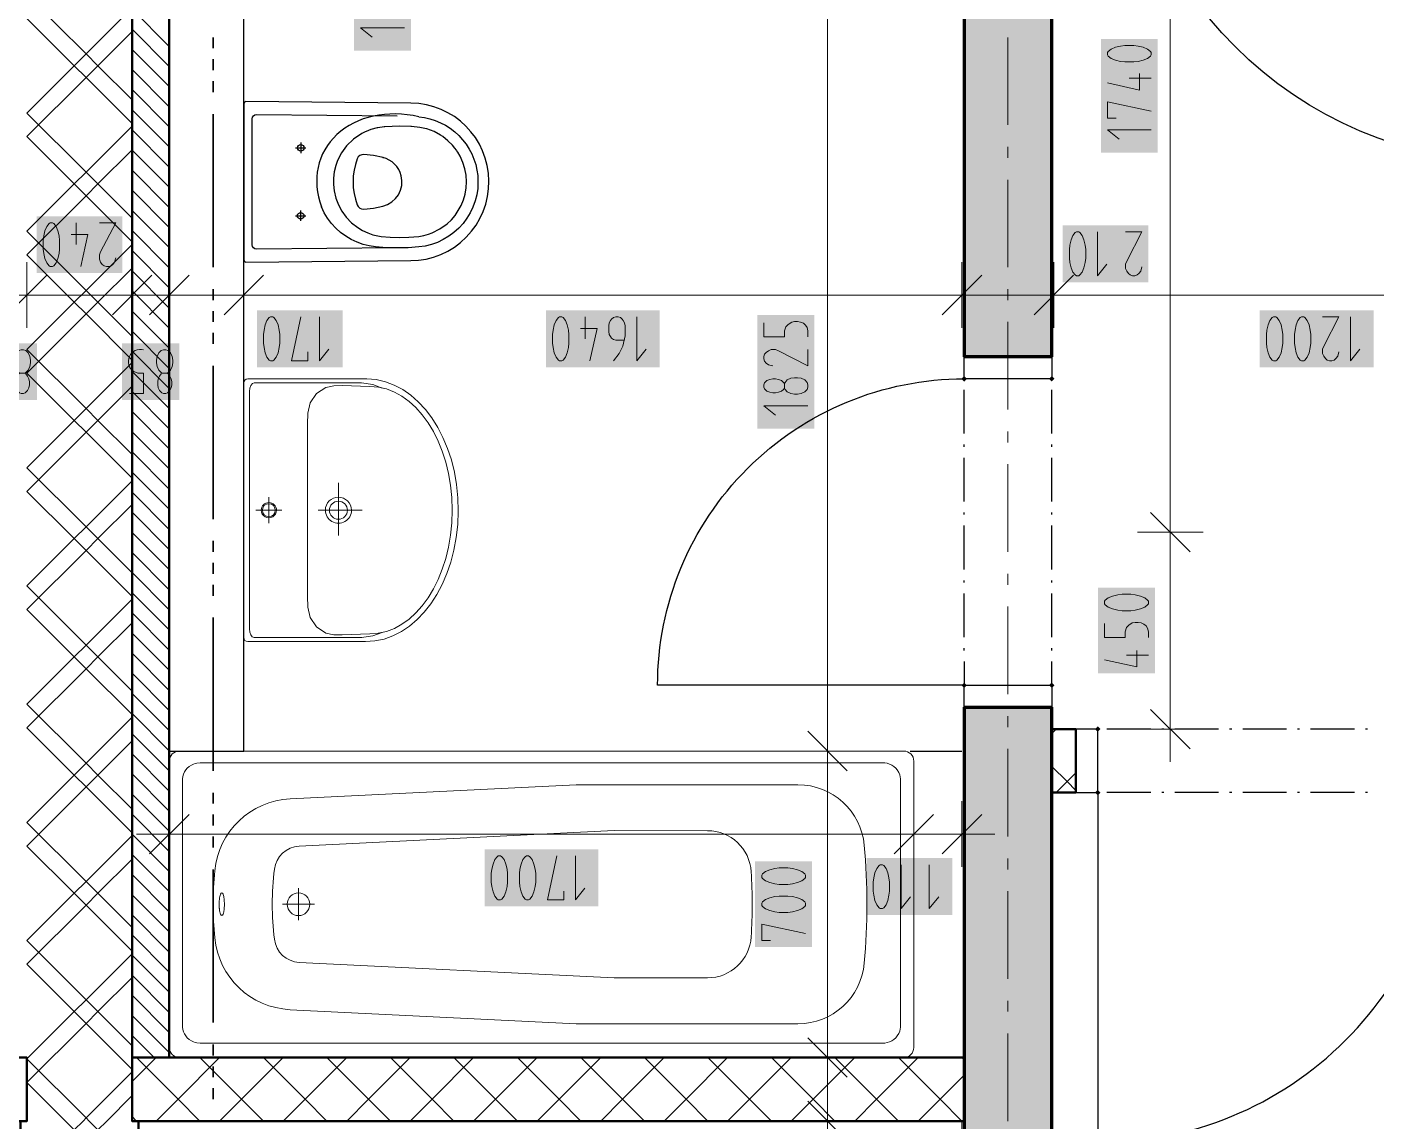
# Model space of a CAD drawing. Header units: millimetres. Extents: x 0 to 594, y 0 to 420.
# Drawn here: x 457.05 to 488.63, y 189.94 to 215.55 of the extents above; entities that cross this region are included whole.
import ezdxf

# ---------------------------------------------------------------- set-up
doc = ezdxf.new("R2010")
doc.units = ezdxf.units.MM
doc.header["$LTSCALE"] = 8
for name, color, linetype in [('PDF_Dvere', 7, 'Continuous'), ('PDF_Instalacni prizdivka do 1m', 7, 'Continuous'), ('PDF_Koty delkove', 7, 'Continuous'), ('PDF_Kuchyne', 7, 'Continuous'), ('PDF_Osy hlavni', 7, 'Continuous'), ('PDF_Pozarni useky', 7, 'Continuous'), ('PDF_Pricky sadrokarton', 7, 'Continuous'), ('PDF_Pricky zdene', 7, 'Continuous'), ('PDF_Sanita', 7, 'Continuous'), ('PDF_Steny akusticke', 7, 'Continuous'), ('PDF_Steny obvodove nosne', 7, 'Continuous')]:
    doc.layers.add(name, color=color, linetype=linetype)

msp = doc.modelspace()

# ---------------------------------------------------------------- hatches: boundary and pattern name
at = {"layer": 'PDF_Steny obvodove nosne', "true_color": 0xc0c0c0, "transparency": 33554559}
h = msp.add_hatch(color=9, dxfattribs=at)
h.paths.add_polyline_path([(478.986, 228.171), (478.986, 207.825), (481.036, 207.825), (481.036, 221.611), (481.035, 221.611), (481.035, 223.661), (481.036, 223.661), (481.036, 228.171)], flags=0)
h.paths.add_polyline_path([(478.986, 199.625), (478.986, 183.84), (481.036, 183.84), (481.036, 199.625)], flags=0)

# ---------------------------------------------------------------- linework, layer by layer
at = {"layer": 'PDF_Dvere', "lineweight": 25}
for points in [[(491.849, 221.611), (491.849, 212.386, -0.414213), (482.624, 221.611), (483.353, 221.611)], [(478.986, 200.699), (478.986, 200.138), (471.811, 200.138, -0.414214), (478.986, 207.313), (478.986, 207.31)], [(482.112, 197.626), (482.112, 189.426, 0.414214), (490.312, 197.626), (490.272, 197.626)]]:
    msp.add_lwpolyline(points, format="xyb", dxfattribs=at)
for points in [[(481.036, 207.825), (481.036, 207.313), (478.986, 207.313), (478.986, 207.825)], [(481.036, 200.138), (481.036, 199.625), (478.986, 199.625), (478.986, 200.138)], [(482.112, 199.113), (481.599, 199.113), (481.599, 197.626), (482.112, 197.626)]]:
    msp.add_lwpolyline(points, close=True, dxfattribs=at)
for points in [[(481.036, 207.31), (481.036, 207.313)], [(478.986, 206.029), (478.986, 207.054)], [(481.036, 206.029), (481.036, 207.054)], [(478.986, 205.721), (478.986, 205.773)], [(481.036, 205.721), (481.036, 205.773)], [(478.986, 204.44), (478.986, 205.465)], [(481.036, 204.44), (481.036, 205.465)], [(478.986, 204.133), (478.986, 204.184)], [(481.036, 204.133), (481.036, 204.184)], [(478.986, 202.851), (478.986, 203.876)], [(481.036, 202.851), (481.036, 203.876)], [(478.986, 202.544), (478.986, 202.595)], [(481.036, 202.544), (481.036, 202.595)], [(478.986, 201.263), (478.986, 202.288)], [(481.036, 201.263), (481.036, 202.288)], [(478.986, 200.955), (478.986, 201.006)], [(481.036, 200.955), (481.036, 201.006)], [(481.036, 200.138), (481.036, 200.699)], [(483.353, 199.113), (482.328, 199.113)], [(483.661, 199.113), (483.61, 199.113)], [(484.942, 199.113), (483.917, 199.113)], [(485.25, 199.113), (485.198, 199.113)], [(486.531, 199.113), (485.506, 199.113)], [(486.838, 199.113), (486.787, 199.113)], [(488.12, 199.113), (487.095, 199.113)], [(488.427, 199.113), (488.376, 199.113)], [(483.353, 197.626), (482.328, 197.626)], [(483.661, 197.626), (483.61, 197.626)], [(484.942, 197.626), (483.917, 197.626)], [(485.25, 197.626), (485.198, 197.626)], [(486.531, 197.626), (485.506, 197.626)], [(486.838, 197.626), (486.787, 197.626)], [(488.12, 197.626), (487.095, 197.626)], [(488.427, 197.626), (488.376, 197.626)]]:
    msp.add_lwpolyline(points, dxfattribs=at)
at = {"layer": 'PDF_Dvere', "lineweight": 25, "transparency": 33554559}
for points in [[(478.986, 207.249), (478.922, 207.313), (479.05, 207.313), (478.986, 207.377)], [(481.036, 207.249), (480.972, 207.313), (481.1, 207.313), (481.036, 207.377)], [(478.986, 200.074), (478.922, 200.138), (479.05, 200.138), (478.986, 200.202)], [(481.036, 200.074), (480.972, 200.138), (481.1, 200.138), (481.036, 200.202)], [(482.176, 199.113), (482.112, 199.049), (482.112, 199.177), (482.048, 199.113)], [(482.176, 197.626), (482.112, 197.562), (482.112, 197.69), (482.048, 197.626)]]:
    msp.add_solid(points, dxfattribs=at)
at = {"layer": 'PDF_Instalacni prizdivka do 1m', "lineweight": 25}
msp.add_lwpolyline([(460.383, 217.306), (460.383, 198.6), (462.125, 198.6), (462.125, 217.306)], close=True, dxfattribs=at)
msp.add_lwpolyline([(477.725, 198.6), (478.935, 198.6)], dxfattribs=at)
at = {"layer": 'PDF_Koty delkove', "lineweight": 18}
for points in [[(475.786, 138.074), (475.786, 141.969), (475.786, 142.597), (475.786, 156.704), (475.786, 175.381), (475.786, 181.641), (475.786, 183.789), (475.786, 189.939), (475.786, 191.425), (475.786, 192.307), (475.786, 198.6), (475.786, 201.344), (475.786, 206.167), (475.786, 211.601), (475.786, 216.087), (475.786, 217.306), (475.786, 224.02), (475.786, 225.557), (475.786, 228.325), (475.786, 236.012)], [(483.811, 199.113), (483.811, 203.725), (483.811, 221.56)], [(465.885, 215.531), (464.86, 215.531), (465.133, 215.313)], [(483.091, 214.456), (483.091, 214.073), (482.34, 214.238)], [(483.365, 214.347), (482.852, 214.347)], [(482.544, 213.416), (482.34, 213.416), (482.34, 213.799), (483.365, 213.581)], [(483.365, 213.142), (482.34, 213.142), (482.612, 212.924)], [(458.199, 210.965), (458.199, 210.453)], [(458.747, 210.965), (459.13, 210.965), (458.774, 210.282), (458.747, 210.213), (458.747, 210.111), (458.774, 210.043), (458.815, 209.992), (458.856, 209.957), (458.911, 209.94), (458.965, 209.94), (459.02, 209.957), (459.061, 209.992), (459.102, 210.043), (459.13, 210.144)], [(458.089, 210.692), (458.473, 210.692), (458.308, 209.94)], [(482.106, 210.751), (482.106, 209.726), (482.324, 209.999)], [(482.763, 210.751), (483.147, 210.751), (482.79, 210.068), (482.763, 209.999), (482.763, 209.896), (482.79, 209.829), (482.831, 209.777), (482.872, 209.743), (482.927, 209.726), (482.981, 209.726), (483.037, 209.743), (483.078, 209.777), (483.119, 209.829)], [(457.051, 210.043), (457.051, 209.274), (457.051, 208.505)], [(459.511, 210.043), (459.511, 209.274), (459.511, 208.505)], [(460.383, 210.043), (460.383, 209.274), (460.383, 208.505)], [(462.125, 210.043), (462.125, 209.274), (462.125, 208.505)], [(478.935, 210.043), (478.935, 209.274), (478.935, 208.505)], [(481.087, 210.043), (481.087, 209.274), (481.087, 208.505)], [(457.513, 209.735), (456.59, 208.813)], [(459.973, 209.735), (459.05, 208.813)], [(460.844, 209.735), (459.921, 208.813)], [(462.586, 209.735), (461.664, 208.813)], [(479.396, 209.735), (478.474, 208.813)], [(481.549, 209.735), (480.626, 208.813)], [(483.119, 209.829), (483.147, 209.93)], [(414.361, 209.274), (416.513, 209.274), (436.5, 209.274), (437.628, 209.274), (446.801, 209.274), (454.437, 209.274), (456.179, 209.274), (457.051, 209.274), (459.511, 209.274), (460.383, 209.274), (462.125, 209.274), (478.935, 209.274), (481.087, 209.274), (493.387, 209.274), (496.155, 209.274), (515.066, 209.274), (516.193, 209.274), (522.307, 209.274), (528.074, 209.274), (544.227, 209.274), (545.764, 209.274), (549.377, 209.274), (549.557, 209.274), (550.326, 209.274)], [(462.832, 208.744), (462.805, 208.762), (462.75, 208.762), (462.722, 208.744), (462.668, 208.676), (462.627, 208.573), (462.6, 208.453), (462.586, 208.351)], [(462.586, 208.351), (462.586, 208.146), (462.6, 208.044), (462.627, 207.924), (462.668, 207.822), (462.722, 207.753), (462.75, 207.737), (462.805, 207.737), (462.832, 207.753), (462.887, 207.822), (462.928, 207.924), (462.956, 208.044), (462.97, 208.146), (462.97, 208.351), (462.956, 208.453), (462.928, 208.573), (462.887, 208.676), (462.832, 208.744)], [(463.627, 207.941), (463.627, 207.737), (463.243, 207.737), (463.462, 208.762)], [(463.9, 208.762), (463.9, 207.737), (464.119, 208.009)], [(470.119, 208.762), (470.119, 208.249)], [(471.022, 208.214), (470.831, 208.214), (470.776, 208.232), (470.735, 208.266), (470.708, 208.3), (470.681, 208.351), (470.667, 208.419), (470.667, 208.556), (470.681, 208.624), (470.708, 208.676), (470.735, 208.709), (470.776, 208.744), (470.831, 208.762), (470.885, 208.762), (470.94, 208.744), (470.981, 208.709), (471.008, 208.676), (471.036, 208.624), (471.05, 208.556), (471.05, 208.317), (470.995, 208.078), (470.913, 207.907)], [(471.324, 208.762), (471.324, 207.737), (471.542, 208.009)], [(487.059, 207.924), (487.087, 208.044), (487.1, 208.146), (487.1, 208.351), (487.087, 208.453), (487.059, 208.573), (487.018, 208.676), (486.963, 208.744), (486.935, 208.762), (486.881, 208.762), (486.853, 208.744), (486.799, 208.676), (486.758, 208.573), (486.731, 208.453), (486.717, 208.351)], [(487.374, 208.762), (487.758, 208.762), (487.401, 208.078), (487.374, 208.009), (487.374, 207.907), (487.401, 207.839), (487.442, 207.788), (487.483, 207.753), (487.538, 207.737), (487.592, 207.737), (487.647, 207.753), (487.689, 207.788), (487.73, 207.839), (487.758, 207.941)], [(488.031, 208.762), (488.031, 207.737), (488.249, 208.009)], [(470.01, 208.488), (470.393, 208.488), (470.228, 207.737)], [(474.301, 208.626), (474.301, 208.298), (474.779, 208.298), (474.779, 208.435), (474.814, 208.53), (474.865, 208.585), (474.95, 208.639), (475.018, 208.653), (475.086, 208.653), (475.155, 208.639), (475.223, 208.612), (475.274, 208.571), (475.309, 208.517), (475.326, 208.435), (475.326, 208.298)], [(486.717, 208.351), (486.717, 208.146), (486.731, 208.044), (486.758, 207.924), (486.799, 207.822), (486.853, 207.753), (486.881, 207.737), (486.935, 207.737), (486.963, 207.753), (487.018, 207.822), (487.059, 207.924)], [(470.913, 207.907), (470.776, 207.737)], [(475.326, 207.996), (475.326, 207.613), (474.642, 207.969), (474.574, 207.996), (474.471, 207.996), (474.404, 207.969), (474.352, 207.928), (474.317, 207.887), (474.301, 207.832)], [(474.301, 207.832), (474.301, 207.778), (474.317, 207.723), (474.352, 207.682), (474.404, 207.64), (474.505, 207.613)], [(456.998, 207.446), (457.025, 207.428), (457.067, 207.377), (457.094, 207.309), (457.108, 207.241), (457.108, 207.172), (457.094, 207.104), (457.067, 207.036), (457.012, 206.984), (456.97, 206.968), (456.916, 206.968), (456.875, 206.984), (456.82, 207.036), (456.793, 207.104), (456.779, 207.172), (456.779, 207.241), (456.793, 207.309), (456.82, 207.377), (456.861, 207.428), (456.888, 207.446)], [(460.33, 207.446), (460.357, 207.428), (460.398, 207.377), (460.425, 207.309), (460.439, 207.241), (460.439, 207.172), (460.425, 207.104), (460.398, 207.036), (460.343, 206.984), (460.302, 206.968), (460.248, 206.968), (460.207, 206.984), (460.152, 207.036), (460.125, 207.104), (460.111, 207.172), (460.111, 207.241), (460.125, 207.309), (460.152, 207.377), (460.193, 207.428), (460.22, 207.446)], [(474.779, 207.093), (474.761, 207.066), (474.71, 207.024), (474.642, 206.997), (474.574, 206.983), (474.505, 206.983), (474.437, 206.997), (474.369, 207.024), (474.317, 207.08), (474.301, 207.121), (474.301, 207.175), (474.317, 207.216), (474.369, 207.271), (474.437, 207.298), (474.505, 207.312), (474.574, 207.312), (474.642, 207.298), (474.71, 207.271), (474.761, 207.23), (474.779, 207.203)], [(475.326, 206.682), (474.301, 206.682), (474.574, 206.464)], [(484.272, 203.264), (483.35, 204.186)], [(484.58, 203.725), (483.811, 203.725), (483.042, 203.725)], [(482.887, 202.268), (482.682, 202.268), (482.581, 202.254), (482.461, 202.227), (482.358, 202.186), (482.29, 202.131), (482.273, 202.104), (482.273, 202.049), (482.29, 202.021), (482.358, 201.967), (482.461, 201.926), (482.581, 201.898), (482.682, 201.884), (482.887, 201.884), (482.99, 201.898), (483.11, 201.926), (483.212, 201.967), (483.281, 202.021), (483.298, 202.049), (483.298, 202.104), (483.281, 202.131), (483.212, 202.186), (483.11, 202.227)], [(483.11, 202.227), (482.99, 202.254), (482.887, 202.268)], [(482.273, 201.584), (482.273, 201.255), (482.751, 201.255), (482.751, 201.392), (482.786, 201.488), (482.837, 201.543), (482.922, 201.597), (482.99, 201.611), (483.059, 201.611), (483.127, 201.597), (483.195, 201.57), (483.246, 201.529), (483.281, 201.474), (483.298, 201.392), (483.298, 201.255)], [(483.025, 200.954), (483.025, 200.57), (482.273, 200.735)], [(483.298, 200.845), (482.786, 200.845)], [(484.272, 198.651), (483.35, 199.574)], [(476.247, 198.139), (475.324, 199.061)], [(484.58, 199.113), (483.811, 199.113), (483.042, 199.113)], [(483.811, 199.113), (483.811, 198.344)], [(476.554, 198.6), (475.786, 198.6), (475.017, 198.6)], [(460.383, 197.424), (460.383, 196.656), (460.383, 195.887)], [(477.807, 197.424), (477.807, 196.656), (477.807, 195.887)], [(478.935, 197.424), (478.935, 196.656), (478.935, 195.887)], [(460.844, 197.117), (459.921, 196.194)], [(478.269, 197.117), (477.346, 196.194)], [(479.396, 197.117), (478.474, 196.194)], [(460.383, 196.656), (459.614, 196.656)], [(478.935, 196.656), (477.807, 196.656), (477.295, 196.656), (460.383, 196.656)], [(478.935, 196.656), (479.704, 196.656)], [(468.739, 195.118), (468.793, 195.118), (468.821, 195.134), (468.875, 195.203), (468.916, 195.306), (468.944, 195.426), (468.958, 195.527), (468.958, 195.732), (468.944, 195.835), (468.916, 195.954), (468.875, 196.057), (468.821, 196.126), (468.793, 196.143), (468.739, 196.143), (468.711, 196.126), (468.657, 196.057), (468.616, 195.954), (468.589, 195.835), (468.575, 195.732)], [(469.615, 195.322), (469.615, 195.118), (469.232, 195.118), (469.45, 196.143)], [(469.889, 196.143), (469.889, 195.118), (470.107, 195.391)], [(474.862, 195.862), (474.657, 195.862), (474.556, 195.848), (474.436, 195.821), (474.333, 195.78), (474.264, 195.725), (474.248, 195.697), (474.248, 195.643), (474.264, 195.615), (474.333, 195.561), (474.436, 195.52), (474.556, 195.492), (474.657, 195.478), (474.862, 195.478), (474.965, 195.492), (475.084, 195.52), (475.187, 195.561), (475.256, 195.615), (475.273, 195.643), (475.273, 195.697), (475.256, 195.725), (475.187, 195.78), (475.084, 195.821), (474.965, 195.848)], [(474.965, 195.848), (474.862, 195.862)], [(477.514, 195.939), (477.514, 194.914), (477.733, 195.187)], [(478.171, 195.939), (478.171, 194.914), (478.39, 195.187)], [(468.575, 195.732), (468.575, 195.527), (468.589, 195.426), (468.616, 195.306), (468.657, 195.203), (468.711, 195.134), (468.739, 195.118)], [(474.452, 194.164), (474.248, 194.164), (474.248, 194.548), (475.273, 194.329)], [(476.247, 190.964), (475.324, 191.886)], [(476.554, 191.425), (475.786, 191.425), (475.017, 191.425)], [(476.247, 189.478), (475.324, 190.4)], [(476.554, 189.939), (475.786, 189.939), (475.017, 189.939)]]:
    msp.add_lwpolyline(points, dxfattribs=at)
for points in [[(482.954, 215.113), (482.749, 215.113), (482.647, 215.099), (482.527, 215.072), (482.425, 215.031), (482.356, 214.977), (482.34, 214.949), (482.34, 214.895), (482.356, 214.867), (482.425, 214.813), (482.527, 214.772), (482.647, 214.744), (482.749, 214.73), (482.954, 214.73), (483.056, 214.744), (483.176, 214.772), (483.279, 214.813), (483.347, 214.867), (483.365, 214.895), (483.365, 214.949), (483.347, 214.977), (483.279, 215.031), (483.176, 215.072), (483.056, 215.099)], [(457.432, 210.554), (457.432, 210.349), (457.446, 210.248), (457.473, 210.128), (457.515, 210.026), (457.569, 209.957), (457.597, 209.94), (457.651, 209.94), (457.679, 209.957), (457.733, 210.026), (457.774, 210.128), (457.802, 210.248), (457.816, 210.349), (457.816, 210.554), (457.802, 210.657), (457.774, 210.777), (457.733, 210.879), (457.679, 210.948), (457.651, 210.965), (457.597, 210.965), (457.569, 210.948), (457.515, 210.879), (457.473, 210.777), (457.446, 210.657)], [(481.449, 210.34), (481.449, 210.135), (481.463, 210.034), (481.49, 209.914), (481.531, 209.811), (481.585, 209.743), (481.613, 209.726), (481.667, 209.726), (481.695, 209.743), (481.75, 209.811), (481.791, 209.914), (481.819, 210.034), (481.832, 210.135), (481.832, 210.34), (481.819, 210.443), (481.791, 210.563), (481.75, 210.665), (481.695, 210.734), (481.667, 210.751), (481.613, 210.751), (481.585, 210.734), (481.531, 210.665), (481.49, 210.563), (481.463, 210.443)], [(469.353, 208.351), (469.353, 208.146), (469.367, 208.044), (469.394, 207.924), (469.435, 207.822), (469.489, 207.753), (469.517, 207.737), (469.571, 207.737), (469.599, 207.753), (469.653, 207.822), (469.694, 207.924), (469.722, 208.044), (469.736, 208.146), (469.736, 208.351), (469.722, 208.453), (469.694, 208.573), (469.653, 208.676), (469.599, 208.744), (469.571, 208.762), (469.517, 208.762), (469.489, 208.744), (469.435, 208.676), (469.394, 208.573), (469.367, 208.453)], [(486.06, 208.351), (486.06, 208.146), (486.074, 208.044), (486.101, 207.924), (486.142, 207.822), (486.196, 207.753), (486.224, 207.737), (486.278, 207.737), (486.306, 207.753), (486.36, 207.822), (486.402, 207.924), (486.429, 208.044), (486.443, 208.146), (486.443, 208.351), (486.429, 208.453), (486.402, 208.573), (486.36, 208.676), (486.306, 208.744), (486.278, 208.762), (486.224, 208.762), (486.196, 208.744), (486.142, 208.676), (486.101, 208.573), (486.074, 208.453)], [(456.752, 207.753), (456.752, 207.684), (456.766, 207.599), (456.806, 207.514), (456.861, 207.463), (456.888, 207.446), (456.998, 207.446), (457.025, 207.463), (457.081, 207.514), (457.122, 207.599), (457.136, 207.684), (457.136, 207.753), (457.122, 207.838), (457.081, 207.924), (457.025, 207.976), (456.97, 207.993), (456.916, 207.993), (456.861, 207.976), (456.806, 207.924), (456.766, 207.838)], [(460.084, 207.753), (460.084, 207.684), (460.098, 207.599), (460.138, 207.514), (460.193, 207.463), (460.22, 207.446), (460.33, 207.446), (460.357, 207.463), (460.412, 207.514), (460.453, 207.599), (460.467, 207.684), (460.467, 207.753), (460.453, 207.838), (460.412, 207.924), (460.357, 207.976), (460.302, 207.993), (460.248, 207.993), (460.193, 207.976), (460.138, 207.924), (460.098, 207.838)], [(475.086, 207.339), (475.018, 207.339), (474.932, 207.325), (474.847, 207.285), (474.796, 207.23), (474.779, 207.203), (474.779, 207.093), (474.796, 207.066), (474.847, 207.011), (474.932, 206.969), (475.018, 206.955), (475.086, 206.955), (475.171, 206.969), (475.257, 207.011), (475.309, 207.066), (475.326, 207.121), (475.326, 207.175), (475.309, 207.23), (475.257, 207.285), (475.171, 207.325)], [(467.918, 195.732), (467.918, 195.527), (467.932, 195.426), (467.959, 195.306), (468, 195.203), (468.054, 195.134), (468.082, 195.118), (468.136, 195.118), (468.164, 195.134), (468.218, 195.203), (468.259, 195.306), (468.287, 195.426), (468.301, 195.527), (468.301, 195.732), (468.287, 195.835), (468.259, 195.954), (468.218, 196.057), (468.164, 196.126), (468.136, 196.143), (468.082, 196.143), (468.054, 196.126), (468, 196.057), (467.959, 195.954), (467.932, 195.835)], [(476.857, 195.528), (476.857, 195.323), (476.871, 195.222), (476.898, 195.102), (476.939, 194.999), (476.994, 194.931), (477.021, 194.914), (477.076, 194.914), (477.104, 194.931), (477.158, 194.999), (477.199, 195.102), (477.227, 195.222), (477.241, 195.323), (477.241, 195.528), (477.227, 195.631), (477.199, 195.751), (477.158, 195.853), (477.104, 195.922), (477.076, 195.939), (477.021, 195.939), (476.994, 195.922), (476.939, 195.853), (476.898, 195.751), (476.871, 195.631)], [(474.862, 195.205), (474.657, 195.205), (474.556, 195.191), (474.436, 195.164), (474.333, 195.122), (474.264, 195.068), (474.248, 195.04), (474.248, 194.986), (474.264, 194.958), (474.333, 194.904), (474.436, 194.863), (474.556, 194.835), (474.657, 194.821), (474.862, 194.821), (474.965, 194.835), (475.084, 194.863), (475.187, 194.904), (475.256, 194.958), (475.273, 194.986), (475.273, 195.04), (475.256, 195.068), (475.187, 195.122), (475.084, 195.164), (474.965, 195.191)]]:
    msp.add_lwpolyline(points, close=True, dxfattribs=at)
msp.add_lwpolyline([(459.454, 206.968), (459.782, 206.968), (459.782, 207.446), (459.645, 207.446), (459.55, 207.48, -0.843837), (459.782, 207.993)], format="xyb", dxfattribs=at)
at = {"layer": 'PDF_Koty delkove', "color": 7, "lineweight": 18, "true_color": 0xffffff, "transparency": 33554559}
for points in [[(466.039, 214.994), (466.039, 216.999), (464.706, 214.994), (464.706, 216.999)], [(483.518, 212.605), (483.518, 215.267), (482.186, 212.605), (482.186, 215.267)], [(459.284, 211.119), (457.279, 211.119), (459.284, 209.787), (457.279, 209.787)], [(483.3, 210.905), (481.295, 210.905), (483.3, 209.572), (481.295, 209.572)], [(464.437, 208.915), (462.433, 208.915), (464.437, 207.583), (462.433, 207.583)], [(471.861, 208.915), (469.199, 208.915), (471.861, 207.583), (469.199, 207.583)], [(475.48, 206.145), (475.48, 208.807), (474.147, 206.145), (474.147, 208.807)], [(488.568, 208.915), (485.906, 208.915), (488.568, 207.583), (485.906, 207.583)], [(457.289, 208.147), (455.941, 208.147), (457.289, 206.814), (455.941, 206.814)], [(460.621, 208.147), (459.273, 208.147), (460.621, 206.814), (459.273, 206.814)], [(483.452, 200.416), (483.452, 202.421), (482.12, 200.416), (482.12, 202.421)], [(470.426, 196.297), (467.764, 196.297), (470.426, 194.964), (467.764, 194.964)], [(478.709, 196.093), (476.704, 196.093), (478.709, 194.76), (476.704, 194.76)], [(475.427, 194.01), (475.427, 196.015), (474.094, 194.01), (474.094, 196.015)]]:
    msp.add_solid(points, dxfattribs=at)
at = {"layer": 'PDF_Kuchyne', "lineweight": 13}
msp.add_lwpolyline([(459.665, 189.939), (459.665, 183.789), (459.665, 171.489), (465.815, 171.489), (465.815, 183.789), (478.935, 183.789), (478.935, 189.939)], close=True, dxfattribs=at)
at = {"layer": 'PDF_Osy hlavni', "lineweight": 18}
for points in [[(480.011, 213.255), (480.011, 215.305)], [(480.011, 212.486), (480.011, 212.743)], [(480.011, 209.924), (480.011, 211.974)], [(480.011, 209.155), (480.011, 209.411)], [(480.011, 206.593), (480.011, 208.643)], [(480.011, 205.824), (480.011, 206.08)], [(480.011, 203.261), (480.011, 205.311)], [(480.011, 202.493), (480.011, 202.749)], [(480.011, 199.93), (480.011, 201.98)], [(480.011, 199.161), (480.011, 199.418)], [(480.011, 196.599), (480.011, 198.649)], [(480.011, 195.83), (480.011, 196.087)], [(480.011, 193.268), (480.011, 195.318)], [(480.011, 192.499), (480.011, 192.755)], [(480.011, 189.937), (480.011, 191.987)]]:
    msp.add_lwpolyline(points, dxfattribs=at)
at = {"layer": 'PDF_Pozarni useky', "lineweight": 35}
for points in [[(461.408, 215.049), (461.408, 215.305)], [(461.408, 214.536), (461.408, 214.793)], [(461.408, 214.024), (461.408, 214.28)], [(461.408, 209.924), (461.408, 213.511)], [(461.408, 209.155), (461.408, 209.411)], [(461.408, 208.643), (461.408, 208.899)], [(461.408, 208.13), (461.408, 208.386)], [(461.408, 204.03), (461.408, 207.618)], [(461.408, 203.261), (461.408, 203.518)], [(461.408, 202.749), (461.408, 203.005)], [(461.408, 202.236), (461.408, 202.493)], [(461.408, 198.137), (461.408, 201.724)], [(461.408, 197.368), (461.408, 197.624)], [(461.408, 196.855), (461.408, 197.112)], [(461.408, 196.343), (461.408, 196.599)], [(461.408, 192.243), (461.408, 195.83)], [(461.408, 191.474), (461.408, 191.73)], [(461.408, 190.962), (461.408, 191.218)], [(461.408, 190.449), (461.408, 190.705)]]:
    msp.add_lwpolyline(points, dxfattribs=at)
at = {"layer": 'PDF_Pricky sadrokarton', "lineweight": 50}
msp.add_lwpolyline([(459.511, 217.306), (459.511, 191.425), (460.383, 191.425), (460.383, 198.6), (460.383, 217.306)], close=True, dxfattribs=at)
at = {"layer": 'PDF_Pricky sadrokarton', "lineweight": 9}
for points in [[(460.383, 215.095), (459.511, 215.966)], [(460.383, 214.624), (459.511, 215.495)], [(460.383, 214.153), (459.511, 215.024)], [(460.383, 215.095), (460.383, 215.095)], [(460.383, 213.681), (459.511, 214.553)], [(460.383, 213.21), (459.511, 214.082)], [(460.383, 212.739), (459.511, 213.61)], [(460.383, 212.268), (459.511, 213.139)], [(460.383, 211.797), (459.511, 212.668)], [(460.383, 211.326), (459.511, 212.197)], [(460.383, 210.855), (459.511, 211.726)], [(460.383, 211.797), (460.383, 211.797)], [(460.383, 210.384), (459.511, 211.255)], [(460.383, 209.913), (459.511, 210.784)], [(460.383, 209.442), (459.511, 210.313)], [(460.383, 208.97), (459.511, 209.842)], [(460.383, 208.499), (459.511, 209.371)], [(460.383, 208.028), (459.511, 208.899)], [(460.383, 207.557), (459.511, 208.428)], [(460.383, 207.086), (459.511, 207.957)], [(460.383, 206.615), (459.511, 207.486)], [(460.383, 206.144), (459.511, 207.015)], [(460.383, 205.673), (459.511, 206.544)], [(460.383, 205.202), (459.511, 206.073)], [(460.383, 204.73), (459.511, 205.602)], [(460.383, 204.259), (459.511, 205.131)], [(460.383, 203.788), (459.511, 204.659)], [(460.383, 203.317), (459.511, 204.188)], [(460.383, 202.846), (459.511, 203.717)], [(460.383, 202.375), (459.511, 203.246)], [(460.383, 201.904), (459.511, 202.775)], [(460.383, 201.433), (459.511, 202.304)], [(460.383, 200.962), (459.511, 201.833)], [(460.383, 200.491), (459.511, 201.362)], [(460.383, 200.019), (459.511, 200.891)], [(460.383, 199.548), (459.511, 200.42)], [(460.383, 199.077), (459.511, 199.948)], [(460.383, 198.606), (459.511, 199.477)], [(460.383, 198.135), (459.511, 199.006)], [(460.383, 197.664), (459.511, 198.535)], [(460.383, 197.193), (459.511, 198.064)], [(460.383, 196.722), (459.511, 197.593)], [(460.383, 196.251), (459.511, 197.122)], [(460.383, 195.779), (459.511, 196.651)], [(460.383, 195.308), (459.511, 196.18)], [(460.383, 194.837), (459.511, 195.708)], [(460.383, 194.366), (459.511, 195.237)], [(460.383, 193.895), (459.511, 194.766)], [(460.383, 193.424), (459.511, 194.295)], [(460.383, 192.953), (459.511, 193.824)], [(460.383, 192.482), (459.511, 193.353)], [(459.511, 193.353), (459.511, 193.353)], [(460.383, 192.011), (459.511, 192.882)], [(460.383, 191.54), (459.511, 192.411)], [(460.026, 191.425), (459.511, 191.94)], [(459.555, 191.425), (459.511, 191.469)]]:
    msp.add_lwpolyline(points, dxfattribs=at)
at = {"layer": 'PDF_Pricky zdene', "lineweight": 9}
for points in [[(481.139, 199.113), (481.036, 199.01)], [(481.599, 197.678), (481.395, 197.883), (481.036, 198.241)], [(481.599, 198.087), (481.395, 197.883), (481.139, 197.626)], [(460.075, 191.425), (459.511, 190.861)], [(461.1, 189.939), (460.588, 190.451), (459.614, 191.425)], [(461.561, 191.425), (460.588, 190.451), (460.075, 189.939)], [(462.586, 189.939), (462.074, 190.451), (461.1, 191.425)], [(463.048, 191.425), (462.074, 190.451), (461.561, 189.939)], [(464.073, 189.939), (463.56, 190.451), (462.586, 191.425)], [(464.534, 191.425), (463.56, 190.451), (463.048, 189.939)], [(465.559, 189.939), (465.046, 190.451), (464.073, 191.425)], [(466.02, 191.425), (465.046, 190.451), (464.534, 189.939)], [(467.045, 189.939), (466.533, 190.451), (465.559, 191.425)], [(467.506, 191.425), (466.533, 190.451), (466.02, 189.939)], [(468.531, 189.939), (468.019, 190.451), (467.045, 191.425)], [(468.993, 191.425), (468.019, 190.451), (467.506, 189.939)], [(470.018, 189.939), (469.505, 190.451), (468.531, 191.425)], [(470.479, 191.425), (469.505, 190.451), (468.993, 189.939)], [(471.504, 189.939), (470.991, 190.451), (470.018, 191.425)], [(471.965, 191.425), (470.991, 190.451), (470.479, 189.939)], [(472.99, 189.939), (472.478, 190.451), (471.504, 191.425)], [(473.451, 191.425), (472.478, 190.451), (471.965, 189.939)], [(474.476, 189.939), (473.964, 190.451), (472.99, 191.425)], [(474.937, 191.425), (473.964, 190.451), (473.451, 189.939)], [(475.962, 189.939), (475.45, 190.451), (474.476, 191.425)], [(476.424, 191.425), (475.45, 190.451), (474.937, 189.939)], [(477.449, 189.939), (476.936, 190.451), (475.962, 191.425)], [(477.91, 191.425), (476.936, 190.451), (476.424, 189.939)], [(478.935, 189.939), (478.422, 190.451), (477.449, 191.425)], [(478.986, 191.374), (478.935, 191.425)], [(478.986, 191.015), (478.422, 190.451), (477.91, 189.939)], [(459.614, 189.939), (459.511, 190.041)]]:
    msp.add_lwpolyline(points, dxfattribs=at)
at = {"layer": 'PDF_Pricky zdene', "lineweight": 50}
for points in [[(481.599, 199.113), (481.087, 199.113), (481.036, 199.113), (481.036, 197.626), (481.087, 197.626), (481.599, 197.626)], [(481.599, 199.113), (481.599, 197.626)], [(436.142, 191.425), (436.142, 189.939), (456.898, 189.939), (457.051, 189.939), (457.051, 191.425), (437.628, 191.425)]]:
    msp.add_lwpolyline(points, dxfattribs=at)
msp.add_lwpolyline([(478.986, 191.425), (478.935, 191.425), (459.511, 191.425), (459.511, 189.939), (459.665, 189.939), (478.935, 189.939), (478.986, 189.939)], close=True, dxfattribs=at)
at = {"layer": 'PDF_Sanita', "lineweight": 25}
msp.add_lwpolyline([(466.036, 213.768), (462.177, 213.803), (462.177, 213.803), (462.141, 213.788), (462.126, 213.752), (462.124, 210.098), (462.124, 210.097), (462.14, 210.061), (462.176, 210.047), (466.035, 210.079), (466.216, 210.089), (466.395, 210.117), (466.569, 210.162), (466.739, 210.224), (466.902, 210.303), (467.056, 210.398), (467.201, 210.507), (467.334, 210.63), (467.455, 210.765), (467.562, 210.912), (467.654, 211.068), (467.73, 211.232), (467.789, 211.403), (467.832, 211.578), (467.857, 211.757), (467.864, 211.939, 0.409115)], format="xyb", close=True, dxfattribs=at)
for points in [[(465.717, 210.376), (462.423, 210.348), (462.383, 210.356), (462.35, 210.378), (462.327, 210.411), (462.319, 210.45), (462.319, 210.451), (462.32, 213.399), (462.32, 213.4), (462.329, 213.439), (462.351, 213.472), (462.385, 213.494), (462.424, 213.501), (465.718, 213.471)], [(466.225, 213.447), (466.354, 213.429), (466.483, 213.4), (466.608, 213.359), (466.73, 213.308), (466.846, 213.247), (466.957, 213.176), (467.062, 213.095), (467.159, 213.006), (467.248, 212.908), (467.329, 212.804), (467.4, 212.692), (467.461, 212.576), (467.512, 212.454), (467.553, 212.329), (467.582, 212.2), (467.6, 212.069), (467.607, 211.919), (467.6, 211.769), (467.577, 211.621), (467.541, 211.476), (467.49, 211.334), (467.425, 211.199), (467.347, 211.07), (467.257, 210.949), (467.156, 210.838), (467.044, 210.737), (466.923, 210.648), (466.794, 210.571), (466.658, 210.507), (466.517, 210.457), (466.371, 210.421), (466.224, 210.4), (465.97, 210.381), (465.717, 210.376), (465.464, 210.382), (465.21, 210.4), (465.063, 210.422), (464.917, 210.458), (464.776, 210.508), (464.64, 210.572), (464.511, 210.649), (464.39, 210.738), (464.278, 210.839), (464.177, 210.95), (464.087, 211.071), (464.01, 211.2), (463.945, 211.336)], [(467.104, 212.664), (467.066, 212.715), (467.014, 212.778), (466.905, 212.887), (466.783, 212.983), (466.733, 213.017), (466.578, 213.1), (466.412, 213.162), (466.406, 213.164), (466.243, 213.199), (466.054, 213.217), (466.054, 213.217), (466.034, 213.218), (465.767, 213.225), (465.424, 213.212), (465.413, 213.211), (465.261, 213.19), (465.249, 213.188), (465.096, 213.146), (464.949, 213.086), (464.885, 213.052), (464.695, 212.923)], [(465.048, 213.129), (465.027, 213.12)], [(463.458, 212.842), (463.458, 212.596)], [(464.695, 212.923), (464.531, 212.763), (464.413, 212.6), (464.321, 212.421), (464.279, 212.306), (464.243, 212.16), (464.224, 212.011), (464.223, 211.861), (464.239, 211.712), (464.278, 211.545), (464.339, 211.385), (464.421, 211.234), (464.522, 211.095), (464.649, 210.964), (464.793, 210.851), (464.793, 210.851), (464.906, 210.783), (465.026, 210.727), (465.144, 210.686), (465.34, 210.644), (465.548, 210.628), (465.548, 210.628), (465.779, 210.623), (465.992, 210.627), (466.22, 210.644), (466.337, 210.665), (466.451, 210.697), (466.451, 210.697), (466.531, 210.727), (466.531, 210.727), (466.718, 210.821), (466.887, 210.944), (466.984, 211.037), (467.071, 211.139), (467.147, 211.25), (467.211, 211.368), (467.266, 211.501), (467.305, 211.638), (467.329, 211.78), (467.337, 211.923), (467.328, 212.078), (467.3, 212.231), (467.254, 212.379), (467.19, 212.521), (467.19, 212.521), (467.134, 212.619), (467.112, 212.651), (467.104, 212.664)], [(462.125, 212.694), (462.125, 212.719)], [(463.335, 212.719), (463.581, 212.719)], [(464.689, 212.061), (464.683, 211.924), (464.689, 211.787), (464.707, 211.65), (464.738, 211.516), (464.78, 211.386), (464.804, 211.343), (464.84, 211.311), (464.884, 211.291), (464.932, 211.286), (465.16, 211.309), (465.384, 211.355), (465.383, 211.354), (465.492, 211.393), (465.59, 211.452), (465.675, 211.53), (465.744, 211.623), (465.793, 211.727), (465.821, 211.839), (465.826, 211.953), (465.809, 212.067), (465.785, 212.142), (465.751, 212.213), (465.707, 212.279), (465.655, 212.339), (465.596, 212.391), (465.53, 212.434), (465.459, 212.469), (465.384, 212.493), (465.385, 212.493), (465.16, 212.538), (464.933, 212.562), (464.885, 212.557), (464.84, 212.537), (464.804, 212.505), (464.781, 212.462)], [(464.781, 212.462), (464.738, 212.332), (464.708, 212.198), (464.689, 212.061)], [(463.457, 211.253), (463.457, 211.007)], [(462.125, 211.131), (462.125, 211.156)], [(463.334, 211.13), (463.58, 211.13)]]:
    msp.add_lwpolyline(points, dxfattribs=at)
at = {"layer": 'PDF_Sanita', "lineweight": 13}
for points in [[(464.976, 201.162), (462.219, 201.163, -0.414199), (462.125, 201.254), (462.125, 201.256), (462.125, 201.276), (462.126, 207.199), (462.126, 207.218), (462.126, 207.221), (462.126, 207.218), (462.126, 207.199)], [(462.126, 207.218, -0.414195), (462.22, 207.312), (464.988, 207.312, -0.003393), (465.007, 207.312)], [(462.842, 195.833, -0.36486), (463.422, 196.372), (470.794, 196.736), (472.979, 196.735, -0.395984), (474.002, 195.773, -0.031037), (474.002, 194.252, -0.395991), (472.979, 193.29), (470.794, 193.289), (463.422, 193.653, -0.36485), (462.842, 194.192)]]:
    msp.add_lwpolyline(points, format="xyb", dxfattribs=at)
for points in [[(462.368, 207.217), (464.88, 207.217), (465.148, 207.176), (465.368, 207.097)], [(465.079, 207.134), (464.432, 207.155), (464.233, 207.152), (464.045, 207.112), (463.829, 206.968), (463.682, 206.75), (463.625, 206.507), (463.619, 206.253), (463.618, 202.221), (463.625, 201.967), (463.681, 201.724), (463.828, 201.506), (464.044, 201.362), (464.232, 201.322), (464.431, 201.318), (465.078, 201.34)], [(462.261, 207.012), (462.26, 201.463)], [(464.34, 203.645), (464.341, 204.88)], [(462.713, 203.932), (462.713, 204.543)], [(462.407, 204.237), (463.018, 204.237)], [(463.865, 204.237), (464.894, 204.237)], [(462.367, 201.258), (463.874, 201.257)], [(464.886, 201.254), (463.874, 201.257)], [(464.879, 201.257), (465.147, 201.298), (465.367, 201.377)], [(469.095, 191.763), (477.127, 191.765), (477.185, 191.775), (477.237, 191.791), (477.295, 191.818), (477.34, 191.848), (477.386, 191.889), (477.421, 191.931), (477.455, 191.986), (477.48, 192.046), (477.492, 192.092), (477.498, 192.139), (477.5, 195.043), (477.498, 197.948), (477.492, 197.995), (477.48, 198.041), (477.455, 198.101), (477.421, 198.156), (477.386, 198.197), (477.34, 198.239), (477.295, 198.269), (477.237, 198.296), (477.185, 198.312), (477.127, 198.322), (469.095, 198.323), (461.106, 198.323), (461.029, 198.317), (460.99, 198.308), (460.952, 198.296), (460.9, 198.271), (460.851, 198.239), (460.804, 198.197), (460.77, 198.156), (460.741, 198.111), (460.718, 198.061), (460.701, 198.005), (460.692, 197.948), (460.69, 195.043)], [(461.561, 194.858), (461.565, 194.835), (461.572, 194.807), (461.581, 194.779), (461.595, 194.756), (461.611, 194.746), (461.627, 194.756), (461.64, 194.779), (461.65, 194.807), (461.657, 194.835), (461.661, 194.858), (461.664, 194.878), (461.666, 194.895), (461.668, 194.91), (461.669, 194.922), (461.669, 194.932), (461.67, 194.941), (461.672, 194.969), (461.672, 194.997), (461.672, 195.037), (461.67, 195.084), (461.669, 195.093), (461.669, 195.104), (461.668, 195.116), (461.666, 195.13), (461.664, 195.147), (461.661, 195.167), (461.657, 195.191), (461.65, 195.218), (461.64, 195.246), (461.627, 195.27), (461.611, 195.279), (461.595, 195.27), (461.581, 195.246), (461.572, 195.218), (461.565, 195.191), (461.561, 195.167), (461.558, 195.147), (461.556, 195.13), (461.554, 195.116), (461.553, 195.104), (461.552, 195.093), (461.552, 195.084), (461.551, 195.076), (461.55, 195.051), (461.549, 195.024), (461.55, 194.984)], [(463.406, 194.64), (463.406, 195.386)], [(460.69, 195.043), (460.692, 192.139), (460.701, 192.082), (460.718, 192.026), (460.741, 191.976), (460.77, 191.931), (460.804, 191.89), (460.851, 191.848), (460.9, 191.816), (460.952, 191.791), (460.99, 191.779), (461.029, 191.77), (461.106, 191.763), (469.095, 191.763)], [(461.55, 194.984), (461.552, 194.932), (461.553, 194.922), (461.554, 194.91), (461.556, 194.895), (461.558, 194.878), (461.561, 194.858)], [(463.779, 195.013), (463.033, 195.013)]]:
    msp.add_lwpolyline(points, dxfattribs=at)
for points in [[(462.534, 204.237, 1.000032), (462.891, 204.237, 0.414257), (462.713, 204.416, 0.414211)], [(462.562, 204.237, 0.999964), (462.863, 204.237, 0.99997)], [(464.035, 204.237, 1.000033), (464.646, 204.237, 0.414226), (464.341, 204.542, 0.414231)], [(464.552, 204.237, 0.99999), (464.129, 204.237, 0.999966)], [(477.572, 191.425), (477.572, 191.425), (460.618, 191.425, -0.414212), (460.383, 191.661), (460.383, 198.364, -0.414221), (460.618, 198.6), (477.572, 198.6, -0.414223), (477.807, 198.364), (477.807, 191.661, -0.414212)], [(463.211, 192.545), (469.906, 192.214), (475.097, 192.214, 0.387967), (476.648, 193.632, 0.045237), (476.648, 196.394, 0.387966), (475.097, 197.811), (469.906, 197.811), (463.211, 197.481, 0.372025), (461.446, 195.798, 0.048476), (461.446, 194.228, 0.372024)]]:
    msp.add_lwpolyline(points, format="xyb", close=True, dxfattribs=at)
at = {"layer": 'PDF_Sanita', "lineweight": 25}
for centre in [(463.458, 212.719), (463.457, 211.13)]:
    msp.add_circle(centre, 0.0769, dxfattribs=at)
at = {"layer": 'PDF_Sanita', "lineweight": 13}
msp.add_circle((463.406, 195.013), 0.266, dxfattribs=at)
at = {"layer": 'PDF_Sanita', "lineweight": 9}
msp.add_arc((469.526, 195.013), 6.735, 173.0027, 186.9973, dxfattribs=at)
at = {"layer": 'PDF_Sanita', "lineweight": 25}
msp.add_ellipse((466.014, 211.627), major_axis=(-2.051, 0.932), ratio=0.799398, start_param=4.963978, end_param=6.95533, dxfattribs=at)
at = {"layer": 'PDF_Sanita', "lineweight": 13}
for points in [[(462.126, 207.218), (462.126, 207.218), (462.126, 207.218), (462.126, 207.218)], [(462.368, 207.217), (462.309, 207.217), (462.261, 207.126), (462.261, 207.012)], [(467.147, 204.215), (467.156, 205.913), (466.198, 207.3), (465.007, 207.312)], [(467.003, 204.237), (467.003, 205.837), (466.142, 207.134), (465.079, 207.134)], [(462.863, 204.237), (462.863, 204.237), (462.863, 204.237), (462.863, 204.237)], [(464.129, 204.237), (464.129, 204.237), (464.129, 204.237), (464.129, 204.237)], [(464.552, 204.237), (464.552, 204.237), (464.552, 204.237), (464.552, 204.237)], [(464.976, 201.162), (466.166, 201.15), (467.139, 202.517), (467.147, 204.215)], [(465.078, 201.34), (466.141, 201.34), (467.003, 202.637), (467.003, 204.237)], [(462.26, 201.463), (462.26, 201.349), (462.308, 201.258), (462.367, 201.258)], [(462.219, 201.163), (462.219, 201.163), (462.219, 201.163), (462.219, 201.163)]]:
    msp.add_open_spline(points, degree=3, dxfattribs=at)
at = {"layer": 'PDF_Steny akusticke', "lineweight": 50}
for points in [[(459.511, 189.939), (459.511, 191.425), (459.511, 225.711)], [(457.051, 189.939), (456.898, 189.939), (456.898, 141.969), (459.665, 141.969), (459.665, 189.939), (459.511, 189.939)]]:
    msp.add_lwpolyline(points, dxfattribs=at)
at = {"layer": 'PDF_Steny akusticke', "lineweight": 9}
for points in [[(458.712, 214.641), (458.435, 214.918), (457.051, 216.302)], [(458.435, 214.918), (459.511, 215.994)], [(458.158, 214.641), (457.051, 215.748)], [(458.712, 214.641), (459.511, 215.441)], [(457.051, 213.534), (458.158, 214.641), (458.435, 214.918)], [(458.712, 214.641), (458.435, 214.365), (458.158, 214.641)], [(459.511, 213.842), (458.712, 214.641)], [(457.051, 212.981), (458.435, 214.365)], [(459.511, 213.288), (458.435, 214.365)], [(458.158, 211.874), (458.435, 211.597), (458.712, 211.874), (458.435, 212.151), (457.051, 213.534)], [(458.435, 212.151), (459.511, 213.227)], [(458.158, 211.874), (457.051, 212.981)], [(458.712, 211.874), (459.511, 212.673)], [(457.051, 210.767), (458.158, 211.874), (458.435, 212.151)], [(459.511, 211.074), (458.712, 211.874)], [(458.435, 208.83), (458.158, 209.106), (457.051, 210.213), (458.435, 211.597)], [(459.511, 210.521), (458.435, 211.597)], [(459.511, 208.307), (458.712, 209.106), (458.435, 209.383), (457.051, 210.767)], [(458.435, 209.383), (459.511, 210.459)], [(458.712, 209.106), (459.511, 209.906)], [(457.051, 207.999), (458.158, 209.106), (458.435, 209.383)], [(459.511, 207.753), (458.435, 208.83), (458.712, 209.106)], [(457.051, 207.446), (458.435, 208.83)], [(458.435, 206.616), (457.051, 207.999)], [(458.158, 206.339), (457.051, 207.446)], [(458.158, 206.339), (458.435, 206.062), (458.712, 206.339), (458.435, 206.616), (459.511, 207.692)], [(458.712, 206.339), (459.511, 207.138)], [(457.051, 205.232), (458.158, 206.339), (458.435, 206.616)], [(459.511, 205.539), (458.712, 206.339)], [(457.051, 204.678), (458.435, 206.062)], [(459.511, 204.986), (458.435, 206.062)], [(458.435, 203.848), (457.051, 205.232)], [(458.712, 203.571), (458.435, 203.848), (459.511, 204.924)], [(458.158, 203.571), (457.051, 204.678)], [(458.712, 203.571), (459.511, 204.371)], [(457.051, 202.464), (458.158, 203.571), (458.435, 203.848)], [(458.712, 203.571), (458.435, 203.295), (458.158, 203.571)], [(459.511, 202.772), (458.712, 203.571)], [(457.051, 201.911), (458.435, 203.295)], [(459.511, 202.218), (458.435, 203.295)], [(458.435, 201.081), (457.051, 202.464)], [(458.712, 200.804), (458.435, 201.081), (459.511, 202.157)], [(458.158, 200.804), (457.051, 201.911)], [(458.712, 200.804), (459.511, 201.603)], [(458.435, 198.313), (457.051, 199.697), (458.158, 200.804), (458.435, 201.081)], [(457.051, 199.143), (458.435, 200.527)], [(458.435, 200.527), (458.158, 200.804)], [(458.435, 200.527), (458.712, 200.804)], [(459.511, 199.451), (458.435, 200.527)], [(459.511, 200.004), (458.712, 200.804)], [(458.712, 198.036), (458.435, 198.313), (459.511, 199.389)], [(458.158, 198.036), (457.051, 199.143)], [(458.712, 198.036), (459.511, 198.836)], [(458.158, 198.036), (458.435, 198.313)], [(458.435, 197.76), (458.158, 198.036), (457.051, 196.929)], [(459.511, 196.683), (458.435, 197.76), (458.712, 198.036)], [(459.511, 197.237), (458.712, 198.036)], [(459.511, 193.916), (458.435, 194.992), (458.158, 195.269), (457.051, 196.376), (458.435, 197.76)], [(459.511, 194.469), (458.712, 195.269), (458.435, 195.546), (457.051, 196.929)], [(458.435, 195.546), (459.511, 196.622)], [(458.712, 195.269), (459.511, 196.068)], [(458.158, 195.269), (458.435, 195.546)], [(457.051, 194.162), (458.158, 195.269)], [(458.435, 194.992), (458.712, 195.269)], [(459.511, 191.148), (458.435, 192.225), (458.158, 192.501), (457.051, 193.608), (458.435, 194.992)], [(459.511, 191.702), (458.712, 192.501), (458.435, 192.778), (457.051, 194.162)], [(458.435, 192.778), (459.511, 193.854)], [(458.712, 192.501), (459.511, 193.301)], [(458.158, 192.501), (458.435, 192.778)], [(457.051, 191.394), (458.158, 192.501)], [(458.435, 192.225), (458.712, 192.501)], [(457.051, 190.841), (458.435, 192.225)], [(458.507, 189.939), (458.435, 190.011), (457.051, 191.394)], [(458.435, 190.011), (459.511, 191.087)], [(457.953, 189.939), (457.051, 190.841)], [(458.917, 189.939), (459.511, 190.533)], [(458.158, 189.734), (457.953, 189.939)], [(458.158, 189.734), (458.363, 189.939)], [(458.363, 189.939), (458.435, 190.011)], [(458.435, 189.457), (458.712, 189.734), (458.917, 189.939)], [(459.665, 188.781), (458.712, 189.734), (458.507, 189.939)]]:
    msp.add_lwpolyline(points, dxfattribs=at)
at = {"layer": 'PDF_Steny obvodove nosne', "lineweight": 70}
for points in [[(482.112, 223.661), (481.087, 223.661), (481.087, 223.661), (481.036, 223.661), (481.036, 228.171), (481.035, 228.171), (478.986, 228.171), (478.986, 225.557), (478.986, 217.306), (478.986, 207.825)], [(481.036, 207.825), (481.036, 221.611), (481.087, 221.611), (481.087, 221.611), (482.112, 221.611)], [(481.036, 207.825), (478.986, 207.825)], [(478.986, 199.625), (478.986, 191.425), (478.986, 189.939), (478.986, 183.84), (481.036, 183.84), (481.036, 197.626), (481.036, 199.113), (481.036, 199.625)], [(478.986, 199.625), (481.036, 199.625)]]:
    msp.add_lwpolyline(points, dxfattribs=at)

doc.saveas('drawing.dxf')
